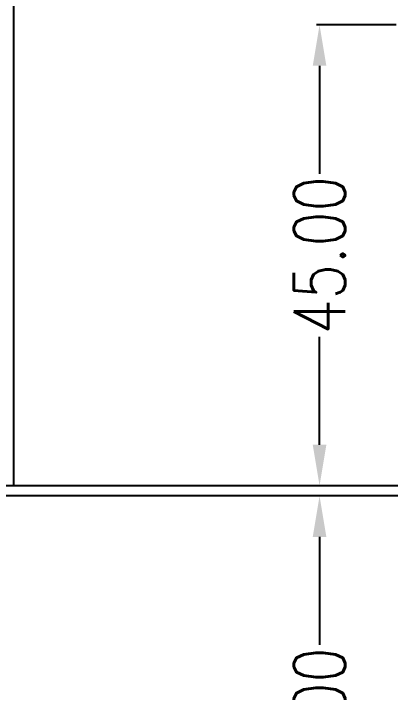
# Model space of a CAD drawing. Header units: millimetres. Extents: x 23075 to 24509, y -21593 to -20579.
# Drawn here: x 23634.5 to 23671.3, y -21285.8 to -21219.5 of the extents above; entities that cross this region are included whole.
import ezdxf

# ---------------------------------------------------------------- set-up
doc = ezdxf.new("R2010")
doc.units = ezdxf.units.MM
doc.header["$LTSCALE"] = 8
doc.layers.get('DEFPOINTS').update_dxf_attribs({"color": 6})
doc.layers.add('dim', color=3, linetype='Continuous', lineweight=15)
doc.styles.get("Standard").update_dxf_attribs({"font": 'txt.shx', "width": 0.8, "bigfont": 'chineset.shx'})
doc.dimstyles.new('ISO-25', dxfattribs={"dimtxt": 5, "dimasz": 4, "dimexe": 0.3, "dimexo": 0.3, "dimtad": 0, "dimzin": 1, "dimdsep": 46, "dimtxsty": 'Standard', "dimcen": 0, "dimclrd": 3, "dimclre": 3, "dimclrt": 3, "dimazin": 0, "dimtfac": 1, "dimtofl": 0, "dimtmove": 0, "dimatfit": 0, "dimfxl": 0, "dimarcsym": 0})

# ---------------------------------------------------------------- blocks, each defined once
blk = doc.blocks.new('*D27586')
at = {"layer": 'DEFPOINTS', "color": 0}
for p in [(23672.156, -21266.618), (23664.363, -21311.618), (23672.156, -21311.618)]:
    blk.add_point(p, dxfattribs=at)
at = {"layer": 'dim', "color": 3, "lineweight": -2}
for p, q in [((23671.856, -21266.618), (23664.063, -21266.618)), ((23664.363, -21270.618), (23664.363, -21281.16)), ((23664.363, -21307.618), (23664.363, -21297.077)), ((23671.856, -21311.618), (23664.063, -21311.618))]:
    blk.add_line(p, q, dxfattribs=at)
at = {"layer": 'dim', "color": 3}
for points in [[(23665.03, -21270.618), (23663.696, -21270.618), (23664.363, -21266.618)], [(23663.696, -21307.618), (23665.03, -21307.618), (23664.363, -21311.618)]]:
    blk.add_solid(points, dxfattribs=at)
at = {"layer": 'dim', "color": 3, "insert": (23664.363, -21289.118), "char_height": 5, "attachment_point": 5, "rotation": 90}
blk.add_mtext('45.00', dxfattribs=at)
blk = doc.blocks.new('*D27587')
at = {"layer": 'DEFPOINTS', "color": 0}
for p in [(23672.156, -21220.618), (23664.363, -21265.618), (23672.156, -21265.618)]:
    blk.add_point(p, dxfattribs=at)
at = {"layer": 'dim', "color": 3, "lineweight": -2}
for p, q in [((23671.856, -21220.618), (23664.063, -21220.618)), ((23664.363, -21224.618), (23664.363, -21235.16)), ((23664.363, -21261.618), (23664.363, -21251.077)), ((23671.856, -21265.618), (23664.063, -21265.618))]:
    blk.add_line(p, q, dxfattribs=at)
at = {"layer": 'dim', "color": 3}
for points in [[(23665.03, -21224.618), (23663.696, -21224.618), (23664.363, -21220.618)], [(23663.696, -21261.618), (23665.03, -21261.618), (23664.363, -21265.618)]]:
    blk.add_solid(points, dxfattribs=at)
at = {"layer": 'dim', "color": 3, "insert": (23664.363, -21243.118), "char_height": 5, "attachment_point": 5, "rotation": 90}
blk.add_mtext('45.00', dxfattribs=at)

msp = doc.modelspace()

# ---------------------------------------------------------------- linework, layer by layer
at = {"linetype": 'Continuous'}
for p, q in [((23634.456, -21185.618), (23634.456, -21265.618)), ((23672.156, -21265.618), (23627.956, -21265.618)), ((23672.156, -21266.618), (23627.956, -21266.618))]:
    msp.add_line(p, q, dxfattribs=at)

# ---------------------------------------------------------------- dimensions: what is measured, and where the dimension line sits
at = {"layer": 'dim'}
for base, p1, p2, picture, middle in [((23664.363, -21265.618), (23672.156, -21220.618), (23672.156, -21265.618), '*D27587', (23664.363, -21243.118)), ((23664.363, -21311.618), (23672.156, -21266.618), (23672.156, -21311.618), '*D27586', (23664.363, -21289.118))]:
    dim = msp.add_linear_dim(base=base, p1=p1, p2=p2, angle=90, dimstyle='ISO-25', dxfattribs=at)
    dim.commit()
    dim.dimension.update_dxf_attribs({"geometry": picture, "text_midpoint": middle})

doc.saveas('drawing.dxf')
